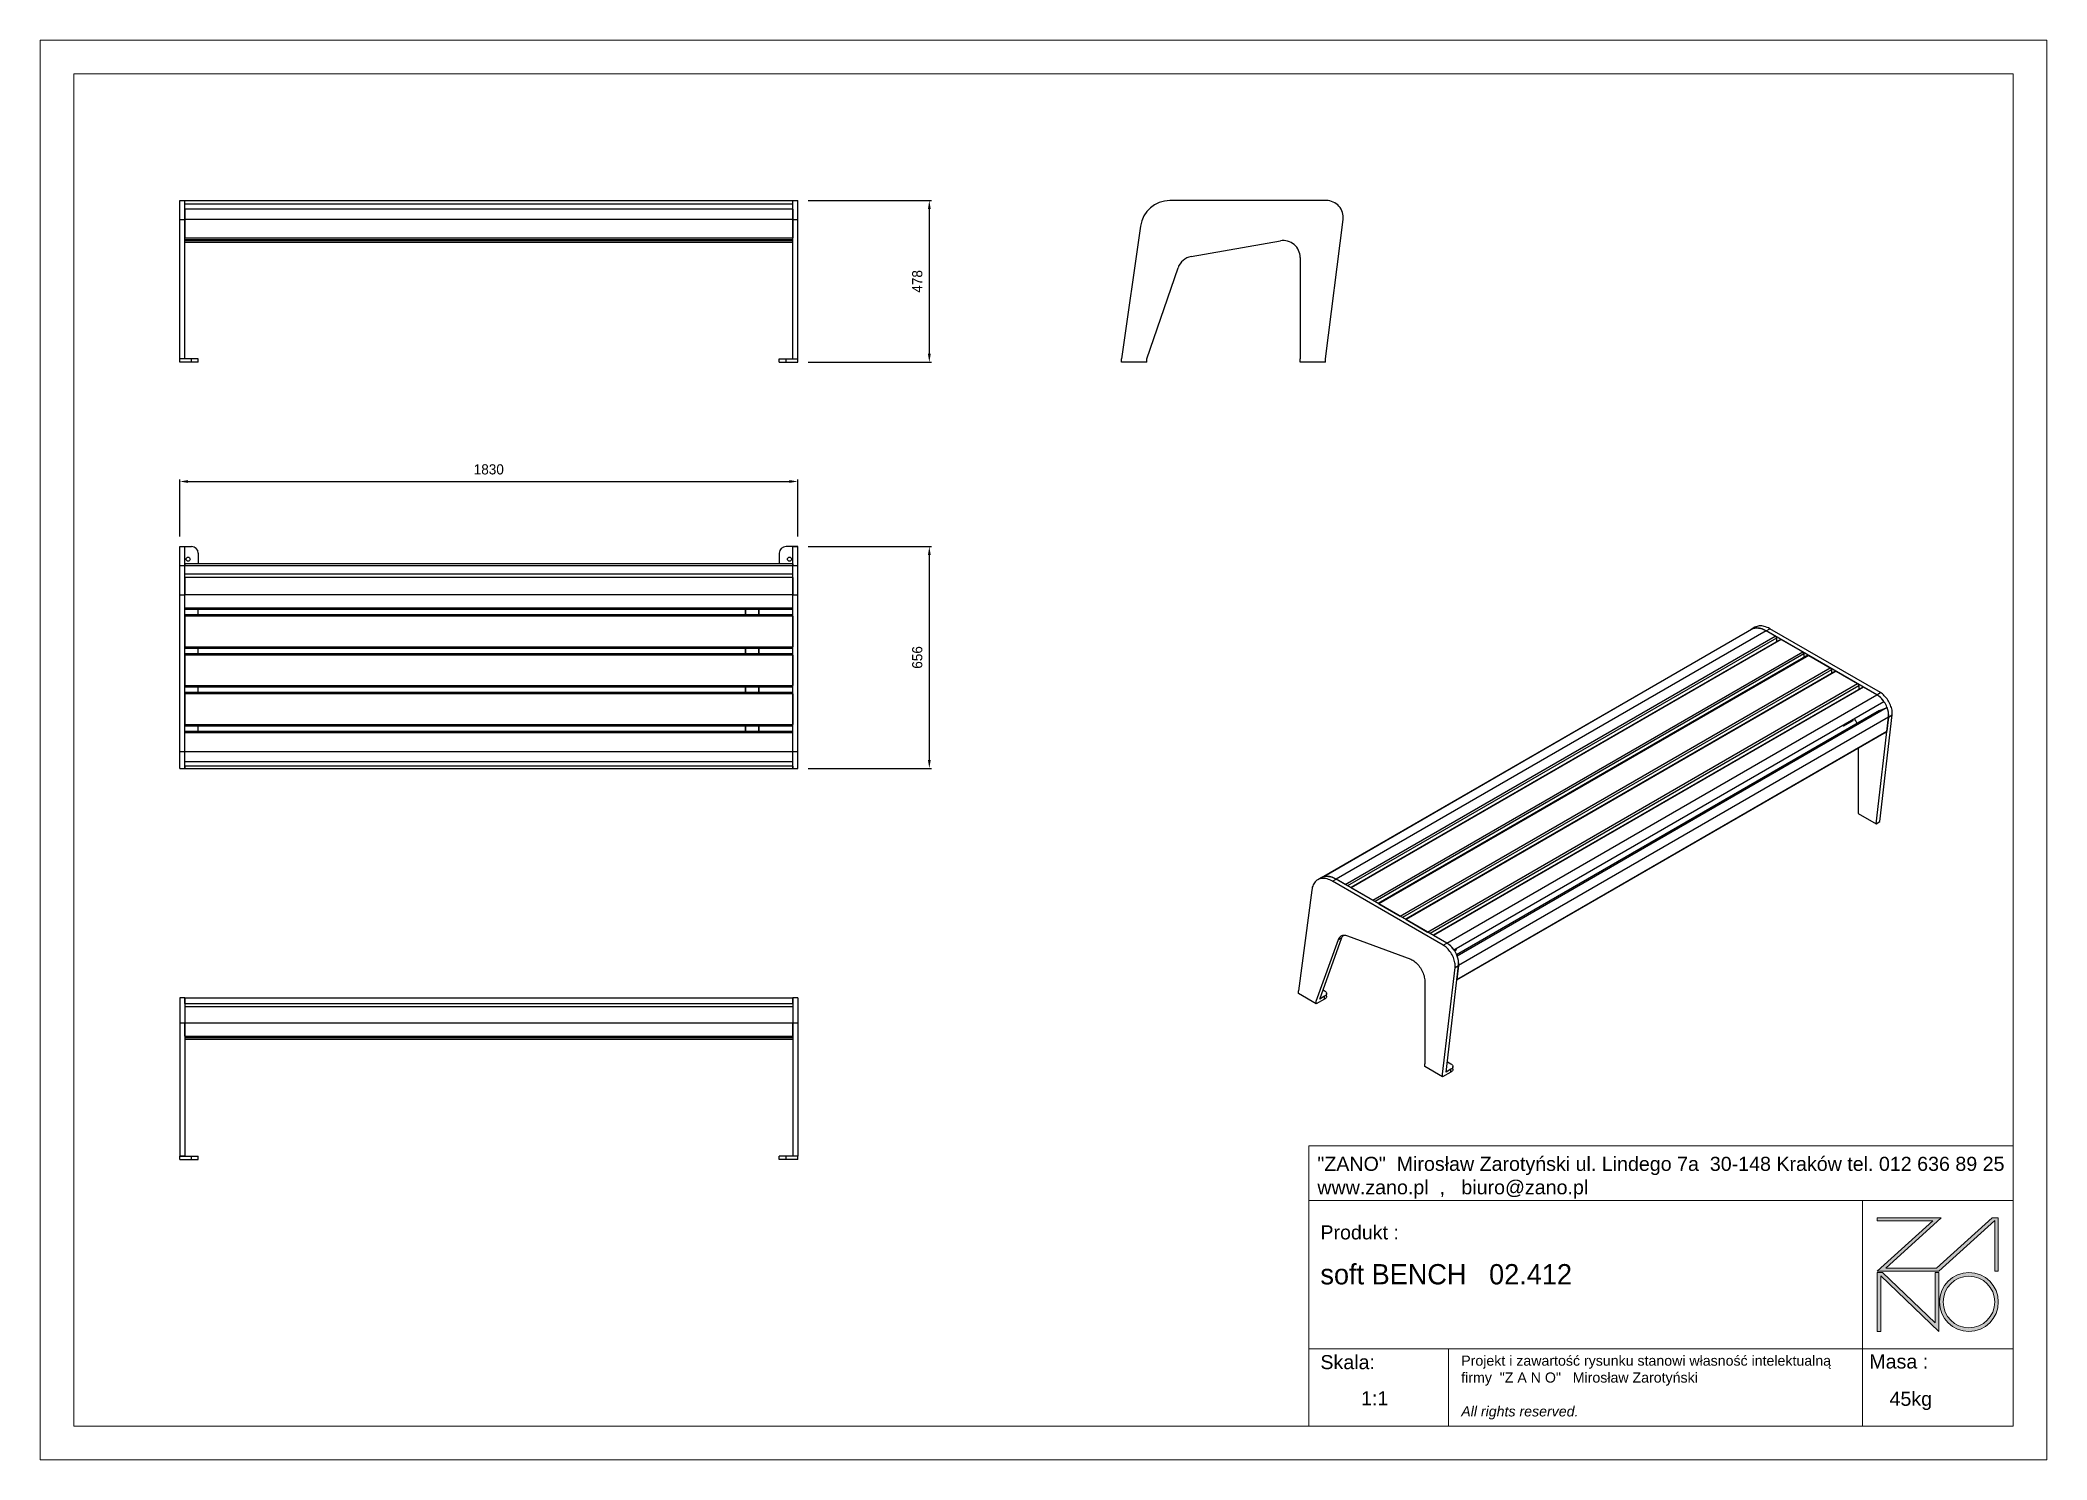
# Model space of a CAD drawing. Header units: millimetres. Extents: x 2500 to 8440, y -490 to 3710.
import ezdxf

# ---------------------------------------------------------------- set-up
doc = ezdxf.new("R2010")
doc.units = ezdxf.units.MM
doc.header["$PDSIZE"] = -1
doc.layers.add('tabelka', color=155, linetype='Continuous')
doc.layers.add('WYMIAR', color=96, linetype='Continuous')
doc.dimstyles.new('1-1', dxfattribs={"dimtxt": 30, "dimasz": 25, "dimexe": 6.25, "dimexo": 30, "dimgap": 20.625, "dimtad": 1, "dimdec": 1, "dimtxsty": 'Standard', "dimcen": 0, "dimclrd": 2, "dimclre": 2, "dimclrt": 2, "dimadec": 0, "dimazin": 0, "dimtfac": 1, "dimtdec": 1, "dimtmove": 0, "dimatfit": 3, "dimfxl": 0, "dimarcsym": 0})

# ---------------------------------------------------------------- blocks, each defined once
blk = doc.blocks.new('zano')
at = {"layer": 'Defpoints', "lineweight": 5}
for points in [[(6270.2, 3716.2), (6270.2, 3707.4), (6434.8, 3707.4), (6270.2, 3558.4), (6452.4, 3558.4), (6617.9, 3708.2), (6617.9, 3558.4), (6628.6, 3558.4), (6628.6, 3716.2), (6610.7, 3716.2), (6446.1, 3567.2), (6295.4, 3567.2), (6459.9, 3716.2), (6270.2, 3716.2), (6270.2, 3707.4)], [(6270.2, 3554.4), (6286.2, 3554.4), (6441.7, 3405.6), (6441.7, 3554.4), (6452.4, 3554.4), (6452.4, 3380.5), (6281, 3544.6), (6281, 3380.5), (6270.2, 3380.5)]]:
    blk.add_hatch(color=251, dxfattribs=at).paths.add_polyline_path(points)
h = blk.add_hatch(color=251, dxfattribs=at)
h.paths.add_polyline_path([(6454.7, 3467.4, 1), (6628.6, 3467.4, 1)])
h.paths.add_polyline_path([(6617.9, 3467.4, -1), (6465.4, 3467.4, -1)], flags=16)
at = {"layer": 'Defpoints', "color": 251, "lineweight": 5}
blk.add_lwpolyline([(6434.8, 3707.4), (6270.2, 3558.4), (6452.4, 3558.4), (6617.9, 3708.2), (6617.9, 3558.4), (6628.6, 3558.4), (6628.6, 3716.2), (6610.7, 3716.2), (6446.1, 3567.2), (6295.4, 3567.2), (6459.9, 3716.2), (6270.2, 3716.2), (6270.2, 3707.4), (6432.1, 3707.4)], dxfattribs=at)
for points in [[(6270.2, 3716.2), (6270.2, 3707.4), (6434.8, 3707.4), (6270.2, 3558.4), (6452.4, 3558.4), (6617.9, 3708.2), (6617.9, 3558.4), (6628.6, 3558.4), (6628.6, 3716.2), (6610.7, 3716.2), (6446.1, 3567.2), (6295.4, 3567.2), (6459.9, 3716.2), (6270.2, 3716.2), (6270.2, 3707.4)], [(6270.2, 3554.4), (6286.2, 3554.4), (6441.7, 3405.6), (6441.7, 3554.4), (6452.4, 3554.4), (6452.4, 3380.5), (6281, 3544.6), (6281, 3380.5), (6270.2, 3380.5)]]:
    blk.add_lwpolyline(points, close=True, dxfattribs=at)
for radius in [87, 76.3]:
    blk.add_circle((6541.7, 3467.4), radius, dxfattribs=at)
blk = doc.blocks.new('TABELA')
at = {"layer": 'tabelka', "lineweight": 5}
for p, q in [((4587.4, 3929.4), (6672.4, 3929.4)), ((4587.4, 3767.6), (4587.4, 3929.4)), ((4587.4, 3929.4), (6672.4, 3929.4)), ((6226.5, 3767.6), (6226.5, 3329)), ((4587.4, 3329), (6672.4, 3329)), ((5001.6, 3329), (5001.6, 3100.4)), ((6226.5, 3329), (6226.5, 3100.4))]:
    blk.add_line(p, q, dxfattribs=at)
blk.add_lwpolyline([(4587.4, 3767.6), (6672.4, 3767.6), (6672.4, 3100.4), (4587.4, 3100.4)], close=True, dxfattribs=at)
blk.add_blockref('zano', (0, 0))
at = {"layer": 'tabelka', "lineweight": 5, "attachment_point": 1}
for s, insert, char_height, width in [('{\\fArial|b0|i0|c238|p34;"ZANO"  Mirosław Zarotyński ul. Lindego 7a  30-148 Kraków tel. 012 636 89 25\\Pwww.zano.pl  ,   biuro@zano.pl}', (4613, 3896.9), 41.595, 2040.38), ('{\\fArial|b0|i0|c238|p34;Produkt : }', (4622, 3694.1), 41.595, 265.273), ('{\\fCentury Gothic|b0|i0|c238|p34;soft BENCH   02.412}', (4622, 3579.5), 60, 849.376), ('{\\fArial|b0|i0|c238|p34;Skala: }', (4622, 3310.3), 41.595, 191.675), ('{\\fArial|b0|i0|c238|p34;Masa :}', (6246.7, 3312.2), 41.595, 200.457), ('{\\fArial|b0|i0|c238|p34;1:1}', (4742.5, 3203.5), 41.595, 42.482), ('{\\fArial|b0|i0|c238|p34;45kg}', (6306.7, 3201.8), 41.595, 42.482)]:
    blk.add_mtext(s, dxfattribs=dict(at, insert=insert, char_height=char_height, width=width))
at = {"layer": 'tabelka', "color": 1, "lineweight": 5, "insert": (5038.9, 3308.9), "char_height": 30, "width": 1186.12, "attachment_point": 1}
blk.add_mtext('{\\fArial|b0|i0|c0|p34;Projekt i zawartość rysunku stanowi własność intelektualną firmy \\fArial|b0|i0|c238|p34; "Z A N O"   Mirosław Zarotyński\\fArial|b0|i1|c238|p34;\\P\\PAll rights reserved.}', dxfattribs=at)
blk = doc.blocks.new('*D8')
at = {"layer": 'Defpoints', "color": 0}
for p in [(4743.5, 3235.4), (4743.5, 2756.8), (5132.5, 2756.8)]:
    blk.add_point(p, dxfattribs=at)
at = {"layer": 'WYMIAR', "color": 2, "lineweight": -2}
for p, q in [((4773.5, 3235.4), (5138.8, 3235.4)), ((5132.5, 3210.4), (5132.5, 2781.8)), ((4773.5, 2756.8), (5138.8, 2756.8))]:
    blk.add_line(p, q, dxfattribs=at)
at = {"layer": 'WYMIAR', "color": 2}
for points in [[(5128.4, 3210.4), (5136.7, 3210.4), (5132.5, 3235.4)], [(5128.4, 2781.8), (5136.7, 2781.8), (5132.5, 2756.8)]]:
    blk.add_solid(points, dxfattribs=at)
at = {"layer": 'WYMIAR', "color": 2, "insert": (5096.9, 2996.1), "char_height": 30, "attachment_point": 5, "rotation": 90}
blk.add_mtext('478', dxfattribs=at)
blk = doc.blocks.new('*D10')
at = {"layer": 'Defpoints', "color": 0}
for p in [(4743.5, 2404.2), (2913.5, 2211.7), (4743.5, 2211.7)]:
    blk.add_point(p, dxfattribs=at)
at = {"layer": 'WYMIAR', "color": 2, "lineweight": -2}
for p, q in [((2913.5, 2241.7), (2913.5, 2410.4)), ((2938.5, 2404.2), (4718.5, 2404.2)), ((4743.5, 2241.7), (4743.5, 2410.4))]:
    blk.add_line(p, q, dxfattribs=at)
at = {"layer": 'WYMIAR', "color": 2}
for points in [[(2938.5, 2408.3), (2938.5, 2400), (2913.5, 2404.2)], [(4718.5, 2408.3), (4718.5, 2400), (4743.5, 2404.2)]]:
    blk.add_solid(points, dxfattribs=at)
at = {"layer": 'WYMIAR', "color": 2, "insert": (3828.5, 2439.8), "char_height": 30, "attachment_point": 5}
blk.add_mtext('1830', dxfattribs=at)
blk = doc.blocks.new('*D11')
at = {"layer": 'Defpoints', "color": 0}
for p in [(4743.5, 2211.7), (4743.5, 1555.5), (5132.5, 1555.5)]:
    blk.add_point(p, dxfattribs=at)
at = {"layer": 'WYMIAR', "color": 2, "lineweight": -2}
for p, q in [((4773.5, 2211.7), (5138.8, 2211.7)), ((5132.5, 2186.7), (5132.5, 1580.5)), ((4773.5, 1555.5), (5138.8, 1555.5))]:
    blk.add_line(p, q, dxfattribs=at)
at = {"layer": 'WYMIAR', "color": 2}
for points in [[(5128.4, 2186.7), (5136.7, 2186.7), (5132.5, 2211.7)], [(5128.4, 1580.5), (5136.7, 1580.5), (5132.5, 1555.5)]]:
    blk.add_solid(points, dxfattribs=at)
at = {"layer": 'WYMIAR', "color": 2, "insert": (5096.9, 1883.6), "char_height": 30, "attachment_point": 5, "rotation": 90}
blk.add_mtext('656', dxfattribs=at)

msp = doc.modelspace()

# ---------------------------------------------------------------- linework, layer by layer
for p, q in [((2913.52, 3235.38), (2928.52, 3235.38)), ((2913.52, 3179.14), (2913.52, 3235.38)), ((2928.52, 3179.14), (2928.52, 3235.38)), ((2928.52, 3225.38), (2928.52, 3235.38)), ((2928.52, 3235.38), (4728.52, 3235.38)), ((2928.52, 3225.38), (4728.52, 3225.38)), ((4728.52, 3210.16), (2928.52, 3210.16)), ((2928.52, 3210.16), (2928.52, 3179.14)), ((4728.52, 3235.38), (4743.52, 3235.38)), ((4728.52, 3179.14), (4728.52, 3235.38)), ((4728.52, 3225.38), (4728.52, 3235.38)), ((4728.52, 3210.16), (4728.52, 3179.14)), ((4743.52, 3179.14), (4743.52, 3235.38)), ((6307.52, 3235.38), (5844.51, 3235.38)), ((2913.52, 3179.14), (2928.52, 3179.14)), ((2913.52, 2766.79), (2913.52, 3179.14)), ((2928.52, 2766.79), (2928.52, 3179.14)), ((4728.52, 3179.14), (2928.52, 3179.14)), ((2928.52, 3179.14), (2928.52, 3124.57)), ((4728.52, 3179.14), (4743.52, 3179.14)), ((4728.52, 2766.79), (4728.52, 3179.14)), ((4728.52, 3179.14), (4728.52, 3124.57)), ((4743.52, 2766.79), (4743.52, 3179.14)), ((5757.4, 3159.83), (5701.25, 2766.79)), ((6305.25, 2766.79), (6357.13, 3179.14)), ((2928.52, 3124.57), (4728.52, 3124.57)), ((2928.52, 3120.2), (4728.52, 3120.2)), ((2928.52, 3116.84), (4728.52, 3116.84)), ((2928.52, 3112.54), (4728.52, 3112.54)), ((5907.36, 3069.44), (6171.57, 3116.03)), ((5776.25, 2766.79), (5868.75, 3036.43)), ((6230.25, 3066.79), (6230.25, 2766.79)), ((2913.52, 2756.79), (2913.52, 2766.79)), ((2948.52, 2766.79), (2913.52, 2766.79)), ((2948.52, 2756.79), (2913.52, 2756.79)), ((2948.52, 2756.79), (2948.52, 2766.79)), ((2968.52, 2766.79), (2948.52, 2766.79)), ((2968.52, 2756.79), (2948.52, 2756.79)), ((2968.52, 2756.79), (2968.52, 2766.79)), ((4688.52, 2756.79), (4688.52, 2766.79)), ((4688.52, 2766.79), (4708.52, 2766.79)), ((4688.52, 2756.79), (4708.52, 2756.79)), ((4708.52, 2756.79), (4708.52, 2766.79)), ((4708.52, 2766.79), (4743.52, 2766.79)), ((4708.52, 2756.79), (4743.52, 2756.79)), ((4728.52, 2766.79), (4743.52, 2766.79)), ((4743.52, 2756.79), (4743.52, 2766.79)), ((5701.25, 2756.79), (5701.25, 2766.79)), ((5776.25, 2756.79), (5701.25, 2756.79)), ((5776.25, 2756.79), (5776.25, 2766.79)), ((6230.25, 2756.79), (6230.25, 2766.79)), ((6305.25, 2756.79), (6230.25, 2756.79)), ((6305.25, 2756.79), (6305.25, 2766.79)), ((2913.52, 2211.75), (2928.52, 2211.75)), ((2913.52, 2155.6), (2913.52, 2211.75)), ((2913.52, 2211.75), (2948.52, 2211.75)), ((2928.52, 2155.6), (2928.52, 2211.75)), ((4743.52, 2211.75), (4708.52, 2211.75)), ((4728.52, 2211.75), (4743.52, 2211.75)), ((4728.52, 2155.6), (4728.52, 2211.75)), ((4743.52, 2155.6), (4743.52, 2211.75)), ((2913.52, 2155.6), (2928.52, 2155.6)), ((2913.52, 2068.48), (2913.52, 2155.6)), ((4728.52, 2161.02), (2928.52, 2161.02)), ((4728.52, 2160.97), (2928.52, 2160.97)), ((2928.52, 2160.97), (2928.52, 2155.6)), ((2928.52, 2068.48), (2928.52, 2155.6)), ((2928.52, 2155.6), (4728.52, 2155.6)), ((2928.52, 2131.41), (2928.52, 2155.6)), ((2968.52, 2191.75), (2968.52, 2161.02)), ((4688.52, 2191.75), (4688.52, 2161.02)), ((4728.52, 2160.97), (4728.52, 2155.6)), ((4728.52, 2155.6), (4743.52, 2155.6)), ((4728.52, 2068.48), (4728.52, 2155.6)), ((4728.52, 2131.41), (4728.52, 2155.6)), ((4743.52, 2068.48), (4743.52, 2155.6)), ((2928.52, 2131.41), (4728.52, 2131.41)), ((4728.52, 2120.48), (2928.52, 2120.48)), ((2928.52, 2120.48), (2928.52, 2068.48)), ((4728.52, 2120.48), (4728.52, 2068.48)), ((2913.52, 2068.48), (2928.52, 2068.48)), ((2913.52, 1605.47), (2913.52, 2068.48)), ((2928.52, 1605.47), (2928.52, 2068.48)), ((4728.52, 2068.48), (2928.52, 2068.48)), ((2928.52, 2030.48), (2928.52, 2068.48)), ((2928.52, 2030.48), (4728.52, 2030.48)), ((4728.52, 2025.48), (2928.52, 2025.48)), ((2929.02, 2010.47), (2929.02, 2025.48)), ((2968.02, 2010.47), (2968.02, 2025.48)), ((2968.52, 2010.47), (2968.52, 2025.48)), ((4588.52, 2010.47), (4588.52, 2025.48)), ((4589.02, 2010.47), (4589.02, 2025.48)), ((4628.02, 2010.47), (4628.02, 2025.48)), ((4628.52, 2010.47), (4628.52, 2025.48)), ((4728.52, 2068.48), (4743.52, 2068.48)), ((4728.52, 1605.47), (4728.52, 2068.48)), ((4728.52, 2030.48), (4728.52, 2068.48)), ((4743.52, 1605.47), (4743.52, 2068.48)), ((2928.52, 2010.47), (4728.52, 2010.47)), ((4728.52, 2005.47), (2928.52, 2005.47)), ((2928.52, 2005.47), (2928.52, 1915.47)), ((4728.52, 2005.47), (4728.52, 1915.47)), ((6293.25, 1232.27), (7565.04, 1966.46)), ((7572.77, 1969.74), (6299.98, 1234.97)), ((7609.54, 1962.4), (6336.75, 1227.63)), ((7565.52, 1965.55), (7565.04, 1966.46)), ((7576.15, 1972.88), (7565.54, 1966.75)), ((7609.54, 1962.4), (7620.14, 1968.52)), ((7936.94, 1773.39), (7609.54, 1962.4)), ((7636.41, 1946.88), (7609.54, 1962.4)), ((7947.54, 1779.52), (7620.14, 1968.52)), ((2928.52, 1915.47), (4728.52, 1915.47)), ((4728.52, 1910.47), (2928.52, 1910.47)), ((2929.02, 1895.47), (2929.02, 1910.47)), ((2968.02, 1895.47), (2968.02, 1910.47)), ((2968.52, 1895.47), (2968.52, 1910.47)), ((4588.52, 1895.47), (4588.52, 1910.47)), ((4589.02, 1895.47), (4589.02, 1910.47)), ((4628.02, 1895.47), (4628.02, 1910.47)), ((4628.52, 1895.47), (4628.52, 1910.47)), ((6363.62, 1212.12), (7636.41, 1946.88)), ((7639.94, 1940.76), (6370.69, 1208.03)), ((7651.59, 1936.92), (6379.84, 1202.75)), ((7654.09, 1936.68), (6381.3, 1201.91)), ((7639.94, 1940.76), (7639.94, 1930.2)), ((7654.09, 1936.68), (7717.73, 1899.94)), ((2928.52, 1895.47), (4728.52, 1895.47)), ((4728.52, 1890.47), (2928.52, 1890.47)), ((2928.52, 1890.47), (2928.52, 1800.47)), ((4728.52, 1890.47), (4728.52, 1800.47)), ((6444.94, 1165.17), (7717.73, 1899.94)), ((7721.27, 1893.81), (6452.01, 1161.09)), ((7732.91, 1889.98), (6461.15, 1155.81)), ((7735.41, 1889.73), (6462.62, 1154.96)), ((6526.26, 1118.23), (7799.05, 1852.99)), ((7802.58, 1846.87), (6533.33, 1114.14)), ((7814.23, 1843.04), (6542.47, 1108.87)), ((7816.73, 1842.79), (6543.93, 1108.02)), ((7721.27, 1893.81), (7721.27, 1883.26)), ((7735.41, 1889.73), (7799.05, 1852.99)), ((7802.58, 1846.87), (7802.58, 1836.32)), ((7816.73, 1842.79), (7880.37, 1806.05)), ((2928.52, 1800.47), (4728.52, 1800.47)), ((4728.52, 1795.47), (2928.52, 1795.47)), ((2929.02, 1780.47), (2929.02, 1795.47)), ((2968.02, 1780.47), (2968.02, 1795.47)), ((2968.52, 1780.47), (2968.52, 1795.47)), ((4588.52, 1780.47), (4588.52, 1795.47)), ((4589.02, 1780.47), (4589.02, 1795.47)), ((4628.02, 1780.47), (4628.02, 1795.47)), ((4628.52, 1780.47), (4628.52, 1795.47)), ((6607.57, 1071.28), (7880.37, 1806.05)), ((7883.9, 1799.93), (6614.65, 1067.2)), ((7895.54, 1796.09), (6623.79, 1061.92)), ((7898.04, 1795.85), (6625.25, 1061.08)), ((7883.9, 1799.93), (7883.9, 1789.37)), ((7936.94, 1773.39), (7898.04, 1795.85)), ((2928.52, 1780.47), (4728.52, 1780.47)), ((4728.52, 1775.47), (2928.52, 1775.47)), ((2928.52, 1775.47), (2928.52, 1685.47)), ((4728.52, 1775.47), (4728.52, 1685.47)), ((6664.14, 1038.63), (7936.94, 1773.39)), ((6685.36, 1018.22), (7958.15, 1752.98)), ((7945.35, 1726.48), (6693.43, 1003.76)), ((7967.65, 1735.07), (6694.85, 1000.3)), ((7936.94, 1773.39), (7947.54, 1779.52)), ((7945.35, 1726.48), (7967.65, 1735.07)), ((2928.52, 1685.47), (4728.52, 1685.47)), ((4728.52, 1680.47), (2928.52, 1680.47)), ((2928.52, 1665.47), (4728.52, 1665.47)), ((2929.02, 1665.47), (2929.02, 1680.47)), ((2968.02, 1665.47), (2968.02, 1680.47)), ((2968.52, 1665.47), (2968.52, 1680.47)), ((4588.52, 1665.47), (4588.52, 1680.47)), ((4589.02, 1665.47), (4589.02, 1680.47)), ((4628.02, 1665.47), (4628.02, 1680.47)), ((4628.52, 1665.47), (4628.52, 1680.47)), ((6694.22, 929.4), (7966.15, 1663.67)), ((6694.37, 930.7), (7967.16, 1665.46)), ((7972.01, 1707.22), (6699.22, 972.45)), ((7836.59, 1682.81), (7839.01, 1681.41)), ((7838.91, 1681.64), (7836.74, 1682.9)), ((7838.91, 1684.15), (7838.91, 1681.64)), ((7839.26, 1681.44), (7866.84, 1697.36)), ((7867.19, 1697.97), (7867.2, 1700.48)), ((7935.33, 1391.69), (7972.01, 1707.22)), ((7945.94, 1397.82), (7982.62, 1713.34)), ((7972.01, 1707.22), (7967.16, 1665.46)), ((7972.01, 1707.22), (7982.62, 1713.34)), ((2913.52, 1605.47), (2928.52, 1605.47)), ((2913.52, 1555.47), (2913.52, 1605.47)), ((4728.52, 1660.47), (2928.52, 1660.47)), ((2928.52, 1605.47), (2928.52, 1660.47)), ((2928.52, 1555.47), (2928.52, 1605.47)), ((2928.52, 1605.47), (4728.52, 1605.47)), ((2928.52, 1575.47), (2928.52, 1605.47)), ((4728.52, 1605.47), (4728.52, 1660.47)), ((4728.52, 1605.47), (4743.52, 1605.47)), ((4728.52, 1555.47), (4728.52, 1605.47)), ((4728.52, 1575.47), (4728.52, 1605.47)), ((4743.52, 1555.47), (4743.52, 1605.47)), ((7882.3, 1615.26), (7882.3, 1422.31)), ((2913.52, 1555.47), (2928.52, 1555.47)), ((2928.52, 1575.47), (4728.52, 1575.47)), ((4728.52, 1562.04), (2928.52, 1562.04)), ((2928.52, 1562.04), (2928.52, 1555.47)), ((2928.52, 1555.47), (4728.52, 1555.47)), ((4728.52, 1562.04), (4728.52, 1555.47)), ((4728.52, 1555.47), (4743.52, 1555.47)), ((7882.3, 1422.31), (7935.33, 1391.69)), ((7935.33, 1391.69), (7945.94, 1397.82)), ((6264.54, 1195.37), (6224.84, 897.36)), ((6292.75, 1231.99), (6282.14, 1225.86)), ((6326.14, 1221.51), (6336.75, 1227.63)), ((6653.54, 1032.5), (6326.14, 1221.51)), ((6664.14, 1038.63), (6336.75, 1227.63)), ((6363.62, 1212.12), (6336.75, 1227.63)), ((6381.3, 1201.91), (6444.94, 1165.17)), ((6462.62, 1154.96), (6526.26, 1118.23)), ((6543.93, 1108.02), (6607.57, 1071.28)), ((6277.87, 866.74), (6343.28, 1049.15)), ((6288.48, 872.87), (6353.88, 1055.28)), ((6343.28, 1049.15), (6353.88, 1055.28)), ((6370.58, 1060.35), (6557.4, 990.54)), ((6664.14, 1038.63), (6625.25, 1061.08)), ((6653.54, 1032.5), (6664.14, 1038.63)), ((6686.77, 1016.12), (6693.04, 1019.74)), ((6693.4, 1020.35), (6693.4, 1022.86)), ((6651.93, 650.8), (6688.62, 966.33)), ((6662.54, 656.93), (6699.22, 972.45)), ((6688.62, 966.33), (6699.22, 972.45)), ((6699.22, 972.45), (6694.37, 930.7)), ((6224.84, 889.19), (6224.84, 897.36)), ((6298.18, 899.92), (6302.62, 897.36)), ((6598.9, 926.38), (6598.9, 681.42)), ((2928.52, 876.72), (2913.52, 876.72)), ((2913.52, 876.72), (2913.52, 801.16)), ((2928.52, 876.72), (2928.52, 801.16)), ((2928.52, 876.72), (4728.52, 876.72)), ((2928.52, 859.71), (2928.52, 876.72)), ((2928.52, 859.71), (4728.52, 859.71)), ((4728.52, 850.23), (2928.52, 850.23)), ((2928.52, 850.23), (2928.52, 801.16)), ((4743.52, 876.72), (4728.52, 876.72)), ((4728.52, 876.72), (4728.52, 801.16)), ((4728.52, 859.71), (4728.52, 876.72)), ((4728.52, 850.23), (4728.52, 801.16)), ((4743.52, 876.72), (4743.52, 801.16)), ((6277.87, 858.58), (6224.84, 889.19)), ((6302.62, 872.86), (6277.87, 858.58)), ((6277.87, 858.58), (6277.87, 866.74)), ((6302.62, 881.03), (6288.48, 872.87)), ((6302.62, 872.86), (6302.62, 881.03)), ((6308.48, 881.03), (6308.48, 889.19)), ((2928.52, 801.16), (2913.52, 801.16)), ((2913.52, 801.16), (2913.52, 408.12)), ((2928.52, 801.16), (2928.52, 408.12)), ((4728.52, 801.16), (2928.52, 801.16)), ((2928.52, 763.54), (2928.52, 801.16)), ((4743.52, 801.16), (4728.52, 801.16)), ((4728.52, 801.16), (4728.52, 408.12)), ((4728.52, 763.54), (4728.52, 801.16)), ((4743.52, 801.16), (4743.52, 408.12)), ((2928.52, 763.54), (4728.52, 763.54)), ((4728.52, 757.89), (2928.52, 757.89)), ((2928.52, 753.93), (4728.52, 753.93)), ((2928.52, 753.88), (4728.52, 753.88)), ((6598.9, 673.25), (6598.9, 681.42)), ((6651.93, 642.64), (6598.9, 673.25)), ((6676.68, 656.92), (6651.93, 642.64)), ((6676.68, 665.09), (6662.54, 656.93)), ((6666.1, 687.53), (6676.68, 681.42)), ((6676.68, 656.92), (6676.68, 665.09)), ((6682.54, 665.09), (6682.54, 673.25)), ((6651.93, 642.64), (6651.93, 650.8)), ((2928.52, 408.12), (2913.52, 408.12)), ((2913.52, 408.12), (2928.52, 408.12)), ((2913.52, 398.12), (2913.52, 408.12)), ((2913.52, 408.12), (2948.52, 408.12)), ((2913.52, 398.12), (2948.52, 398.12)), ((2948.52, 398.12), (2948.52, 408.12)), ((2948.52, 408.12), (2968.52, 408.12)), ((2948.52, 398.12), (2968.52, 398.12)), ((2968.52, 398.12), (2968.52, 408.12)), ((4688.52, 398.12), (4688.52, 408.12)), ((4708.52, 408.12), (4688.52, 408.12)), ((4708.52, 398.12), (4688.52, 398.12)), ((4708.52, 398.12), (4708.52, 408.12)), ((4743.52, 408.12), (4708.52, 408.12)), ((4743.52, 398.12), (4708.52, 398.12)), ((4743.52, 408.12), (4728.52, 408.12)), ((4743.52, 398.12), (4743.52, 408.12))]:
    msp.add_line(p, q)
at = {"flags": 128}
for points in [[(7609.54, 1962.4), (7605.5, 1964.58), (7601.48, 1966.44), (7597.49, 1967.99), (7593.55, 1969.21), (7589.68, 1970.1), (7585.9, 1970.66), (7582.21, 1970.87), (7578.64, 1970.75), (7575.2, 1970.29), (7571.9, 1969.49), (7568.77, 1968.36), (7565.8, 1966.9), (7565.04, 1966.46)], [(7572.77, 1969.74), (7576.01, 1970.43), (7579.39, 1970.8), (7582.89, 1970.86), (7586.5, 1970.59), (7590.19, 1970), (7593.97, 1969.1), (7597.81, 1967.88), (7601.69, 1966.35), (7605.61, 1964.52), (7609.54, 1962.4)], [(7620.14, 1968.52), (7616.11, 1970.7), (7612.08, 1972.57), (7608.1, 1974.11), (7604.16, 1975.34), (7600.29, 1976.23), (7596.5, 1976.78), (7592.82, 1976.99), (7589.25, 1976.87), (7585.81, 1976.41), (7582.51, 1975.61), (7579.37, 1974.48), (7576.41, 1973.02), (7576.15, 1972.88)], [(7972.01, 1707.22), (7972.26, 1710.53), (7972.26, 1713.99), (7972, 1717.59), (7971.48, 1721.29), (7970.72, 1725.08), (7969.72, 1728.92), (7968.48, 1732.79), (7967.02, 1736.65), (7965.34, 1740.49), (7963.45, 1744.27), (7961.37, 1747.96), (7959.12, 1751.55), (7956.71, 1754.99), (7954.16, 1758.28), (7951.48, 1761.38), (7948.7, 1764.28), (7945.83, 1766.94), (7942.9, 1769.36), (7939.93, 1771.52), (7936.94, 1773.39)], [(7982.62, 1713.34), (7982.87, 1716.65), (7982.86, 1720.11), (7982.6, 1723.71), (7982.09, 1727.42), (7981.33, 1731.2), (7980.33, 1735.04), (7979.09, 1738.91), (7977.62, 1742.78), (7975.94, 1746.61), (7974.06, 1750.39), (7971.98, 1754.09), (7969.73, 1757.67), (7967.32, 1761.12), (7964.76, 1764.4), (7962.09, 1767.51), (7959.31, 1770.4), (7956.44, 1773.07), (7953.51, 1775.49), (7950.54, 1777.64), (7947.54, 1779.52)], [(6326.14, 1221.51), (6322.1, 1223.69), (6318.08, 1225.55), (6314.09, 1227.1), (6310.15, 1228.32), (6306.28, 1229.21), (6302.5, 1229.77), (6298.81, 1229.98), (6295.24, 1229.86), (6291.8, 1229.4), (6288.51, 1228.6), (6285.37, 1227.47), (6282.4, 1226.01), (6279.62, 1224.23), (6277.04, 1222.14), (6274.66, 1219.74), (6272.5, 1217.04), (6270.57, 1214.06), (6268.87, 1210.81), (6267.41, 1207.3), (6266.2, 1203.54), (6265.24, 1199.56), (6264.54, 1195.37)], [(6336.75, 1227.63), (6332.71, 1229.81), (6328.69, 1231.68), (6324.7, 1233.22), (6320.76, 1234.45), (6316.89, 1235.33), (6313.11, 1235.89), (6309.42, 1236.1), (6305.85, 1235.98), (6302.41, 1235.52), (6299.11, 1234.72), (6295.98, 1233.59), (6293.01, 1232.13), (6292.75, 1231.99)], [(6299.98, 1234.97), (6303.22, 1235.66), (6306.6, 1236.04), (6310.1, 1236.09), (6313.7, 1235.82), (6317.4, 1235.24), (6321.18, 1234.33), (6325.02, 1233.11), (6328.9, 1231.59), (6332.81, 1229.75), (6336.75, 1227.63)], [(6343.28, 1049.15), (6344.43, 1051.86), (6345.83, 1054.3), (6347.48, 1056.43), (6349.36, 1058.25), (6351.45, 1059.74), (6353.74, 1060.89), (6356.22, 1061.7), (6358.85, 1062.15), (6361.63, 1062.23), (6364.52, 1061.96), (6367.52, 1061.33), (6370.58, 1060.35)], [(6688.62, 966.33), (6688.86, 969.64), (6688.86, 973.1), (6688.6, 976.7), (6688.08, 980.4), (6687.32, 984.19), (6686.32, 988.03), (6685.08, 991.9), (6683.62, 995.76), (6681.94, 999.6), (6680.05, 1003.38), (6677.97, 1007.07), (6675.72, 1010.66), (6673.31, 1014.1), (6670.76, 1017.39), (6668.08, 1020.49), (6665.3, 1023.39), (6662.43, 1026.05), (6659.5, 1028.47), (6656.53, 1030.63), (6653.54, 1032.5)], [(6699.22, 972.45), (6699.47, 975.76), (6699.46, 979.22), (6699.2, 982.82), (6698.69, 986.53), (6697.93, 990.31), (6696.93, 994.15), (6695.69, 998.02), (6694.22, 1001.89), (6692.54, 1005.72), (6690.66, 1009.5), (6688.58, 1013.19), (6686.33, 1016.78), (6683.92, 1020.23), (6681.37, 1023.51), (6678.69, 1026.61), (6675.91, 1029.51), (6673.04, 1032.18), (6670.11, 1034.6), (6667.14, 1036.75), (6664.14, 1038.63)], [(6557.4, 990.54), (6560.46, 989.24), (6563.54, 987.62), (6566.62, 985.68), (6569.68, 983.45), (6572.69, 980.94), (6575.63, 978.17), (6578.48, 975.17), (6581.22, 971.94), (6583.82, 968.53), (6586.27, 964.95), (6588.54, 961.23), (6590.63, 957.4), (6592.5, 953.49), (6594.16, 949.53), (6595.58, 945.55), (6596.77, 941.57), (6597.69, 937.64), (6598.36, 933.78), (6598.76, 930.02), (6598.9, 926.38)], [(6302.62, 897.36), (6304.49, 896.11), (6306.03, 894.73), (6307.22, 893.23), (6308.02, 891.65), (6308.43, 890.02), (6308.43, 888.37), (6308.02, 886.74), (6307.22, 885.16), (6306.03, 883.66), (6304.49, 882.27), (6302.62, 881.03)], [(6308.48, 881.03), (6308.43, 880.2), (6308.02, 878.57), (6307.22, 876.99), (6306.03, 875.5), (6304.49, 874.11), (6302.62, 872.86)], [(6676.68, 681.42), (6678.55, 680.17), (6680.09, 678.79), (6681.28, 677.29), (6682.08, 675.71), (6682.49, 674.08), (6682.49, 672.43), (6682.08, 670.8), (6681.28, 669.22), (6680.09, 667.72), (6678.55, 666.33), (6676.68, 665.09)], [(6682.54, 665.09), (6682.49, 664.26), (6682.08, 662.63), (6681.28, 661.05), (6680.09, 659.56), (6678.55, 658.17), (6676.68, 656.92)]]:
    msp.add_lwpolyline(points, dxfattribs=at)
for centre in [(2938.52, 2174.25), (4718.52, 2174.25)]:
    msp.add_circle(centre, 6)
for centre, radius, start, end in [((5844.51, 3147.38), 88, 90, 171.870289), ((6307.52, 3185.38), 50, 352.829094, 90), ((6180.25, 3066.79), 50, 0, 100), ((5916.04, 3020.2), 50, 100, 161.065514), ((2948.52, 2191.75), 20, 0, 90), ((4708.52, 2191.75), 20, 90, 180), ((7632.27, 1940.41), 7.68, 2.605478, 57.394522), ((7652.63, 1934.63), 2.51, 54.382423, 114.307119), ((7713.59, 1893.46), 7.68, 2.605478, 57.394522), ((7733.95, 1887.69), 2.51, 54.382423, 114.307119), ((7794.91, 1846.52), 7.68, 2.605478, 57.394522), ((7815.26, 1840.74), 2.51, 54.382423, 114.307119), ((7876.23, 1799.58), 7.68, 2.605478, 57.394522), ((7896.58, 1793.8), 2.51, 54.382423, 114.307119), ((7901.11, 1714.93), 68.57, 33.707076, 58.499633), ((7911.94, 1712.06), 60.26, 355.390788, 22.438388), ((7839.13, 1681.61), 0.218, 170.783634, 309.205614), ((7866.43, 1698.01), 0.768, 302.60513, 357.391707), ((7799.1, 1659.96), 84.17, 19.376967, 30.70591), ((7964.93, 1665.53), 2.23, 303.130728, 358.246511), ((6374.93, 1048), 22.27, 141.130259, 160.936376), ((6628.32, 980.16), 68.57, 33.707076, 58.499633), ((6692.63, 1020.39), 0.768, 302.60513, 357.391707), ((6639.15, 977.3), 60.26, 355.390788, 22.438388)]:
    msp.add_arc(centre, radius, start, end)
at = {"layer": 'tabelka', "lineweight": 5}
for points in [[(2500.47, 3709.77), (8440.47, 3709.77), (8440.47, -490.23), (2500.47, -490.23)], [(2600.47, 3609.77), (8340.47, 3609.77), (8340.47, -390.23), (2600.47, -390.23)]]:
    msp.add_lwpolyline(points, close=True, dxfattribs=at)

# ---------------------------------------------------------------- block references
msp.add_blockref('TABELA', (1668.09, -3490.63))

# ---------------------------------------------------------------- dimensions: what is measured, and where the dimension line sits
at = {"layer": 'WYMIAR'}
for base, p1, p2, text, picture, middle in [((5132.53, 2756.79), (4743.52, 3235.38), (4743.52, 2756.79), '478', '*D8', (5096.9, 2996.09)), ((5132.53, 1555.47), (4743.52, 2211.75), (4743.52, 1555.47), '656', '*D11', (5096.9, 1883.61))]:
    dim = msp.add_linear_dim(base=base, p1=p1, p2=p2, angle=90, text=text, dimstyle='1-1', dxfattribs=at)
    dim.commit()
    dim.dimension.update_dxf_attribs({"geometry": picture, "text_midpoint": middle})
dim = msp.add_linear_dim(base=(4743.52, 2404.15), p1=(2913.52, 2211.75), p2=(4743.52, 2211.75), dimstyle='1-1', dxfattribs=at)
dim.commit()
dim.dimension.update_dxf_attribs({"geometry": '*D10', "text_midpoint": (3828.52, 2439.78)})

doc.saveas('drawing.dxf')
